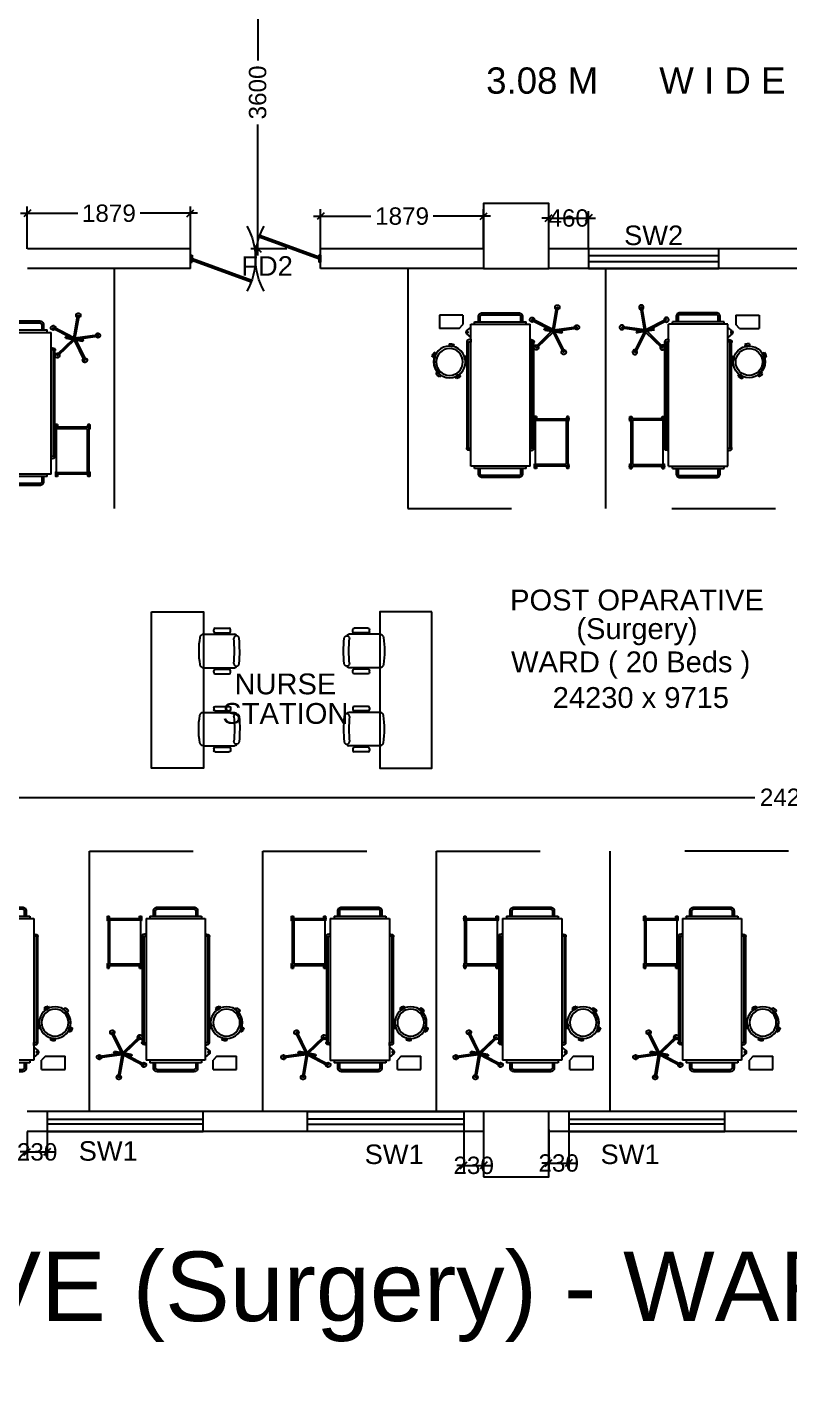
# Model space of a CAD drawing. Extents: x 7897917 to 8423973, y -6487334 to -6173396.
# Drawn here: x 7935542 to 7944318, y -6375462 to -6359749 of the extents above; entities that cross this region are included whole.
import ezdxf
from ezdxf.enums import TextEntityAlignment as Align

# ---------------------------------------------------------------- set-up
doc = ezdxf.new("R2010")
doc.units = 0
doc.header["$LTSCALE"] = 600
doc.header["$MEASUREMENT"] = 0
doc.header["$PDMODE"] = 35
doc.layers.get('0').update_dxf_attribs({"linetype": 'CONTINUOUS'})
doc.layers.get('Defpoints').update_dxf_attribs({"linetype": 'CONTINUOUS'})
for name, color, linetype in [('Beds', 33, 'CONTINUOUS'), ('Counter', 7, 'CONTINUOUS'), ('DIM-TEXT', 8, 'CONTINUOUS'), ('Fire Door', 10, 'CONTINUOUS'), ('FURN', 32, 'CONTINUOUS'), ('furniture', 33, 'CONTINUOUS'), ('joinery', 7, 'CONTINUOUS'), ('LA-column', 3, 'CONTINUOUS'), ('LOADING', 140, 'CONTINUOUS'), ('Room Dim', 1, 'CONTINUOUS'), ('TEXT', 6, 'CONTINUOUS'), ('TXT', 6, 'CONTINUOUS'), ('Walls', 7, 'CONTINUOUS'), ('WIN', 151, 'CONTINUOUS'), ('Working Dim', 5, 'CONTINUOUS')]:
    doc.layers.add(name, color=color, linetype=linetype)
doc.styles.add('ari', font='arial.ttf')
doc.styles.add('ARIAL', font='arial.ttf')
doc.styles.add('RT', font='romant.shx')
doc.linetypes.add('ZIGZAG', pattern='A,0.0001,-0.2,[131,ltypeshp.shx,S=0.2,R=0,X=-0.2,Y=0],-0.4,[131,ltypeshp.shx,S=0.2,R=180,X=0.2,Y=0],-0.2', length=0.8001)
doc.dimstyles.new('int. dim', dxfattribs={"dimtxt": 450, "dimasz": 80, "dimexe": 80, "dimexo": 0, "dimgap": 70, "dimtad": 0, "dimdec": 0, "dimzin": 12, "dimdsep": 46, "dimtxsty": 'ari', "dimblk": 'OBLIQUE', "dimcen": 2, "dimdle": 80, "dimclrd": 256, "dimclre": 256, "dimclrt": 6, "dimadec": 0, "dimazin": 0, "dimtfac": 1, "dimtdec": 0, "dimtix": 1, "dimtmove": 2, "dimatfit": 3, "dimfxl": 1, "dimtolj": 1, "dimtzin": 0, "dimlwd": -1, "dimlwe": -1, "dimarcsym": 0})
doc.dimstyles.new('TEXT', dxfattribs={"dimscale": 0, "dimtxt": 600, "dimasz": 300, "dimexe": 300, "dimexo": 30, "dimgap": 50, "dimtad": 0, "dimdec": 0, "dimzin": 0, "dimdsep": 46, "dimtxsty": 'RT', "dimblk": 'OBLIQUE', "dimcen": 0.09, "dimdle": 300, "dimclrd": 256, "dimclre": 256, "dimclrt": 170, "dimadec": 0, "dimazin": 0, "dimtfac": 1, "dimtdec": 0, "dimtofl": 0, "dimtmove": 2, "dimatfit": 3, "dimfxl": 1, "dimfrac": 2, "dimtolj": 1, "dimtzin": 0, "dimlwd": -1, "dimlwe": -1, "dimarcsym": 0})

# ---------------------------------------------------------------- blocks, each defined once
blk = doc.blocks.new('HF12177-P')
for p, q in [((-0.02, -0.007), (-0.189, 0.225)), ((0, 0), (-0.172, 0.237)), ((0, 0), (0.172, 0.237)), ((0.02, -0.007), (0.189, 0.225)), ((-0.063, -0.027), (-0.295, -0.102)), ((-0.01, -0.031), (-0.289, -0.121)), ((-0.12, -0.015), (-0.12, -0.019)), ((-0.112, -0.007), (0.112, -0.007)), ((-0.112, -0.027), (0.112, -0.027)), ((-0.1, -0.007), (-0.1, -0.027)), ((-0.01, -0.031), (-0.01, -0.324)), ((0.01, -0.031), (0.01, -0.324)), ((0.01, -0.031), (0.289, -0.121)), ((0.063, -0.027), (0.295, -0.102)), ((0.1, -0.007), (0.1, -0.027)), ((0.12, -0.015), (0.12, -0.019))]:
    blk.add_line(p, q)
for centre, radius, start, end in [((-0.185, 0.238), 0.03, 325.4712, 286.5288), ((-0.182, 0.23), 0.008, 126.3733, 216), ((0, -0.017), 0.315, 125.6267, 126.3733), ((-0.179, 0.233), 0.008, 36, 125.6267), ((0.185, 0.238), 0.03, 253.4712, 214.5288), ((0.179, 0.233), 0.008, 54.3733, 144), ((0, -0.017), 0.315, 53.6267, 54.3733), ((0.182, 0.23), 0.008, 324, 53.6267), ((-0.3, -0.114), 0.03, 37.4712, 358.5288), ((-0.293, -0.11), 0.008, 108, 197.6267), ((0, -0.017), 0.315, 197.6267, 198.3733), ((-0.291, -0.114), 0.008, 198.3733, 288), ((-0.112, -0.015), 0.008, 90, 180), ((-0.112, -0.019), 0.008, 180, 270), ((0.112, -0.015), 0.008, 0, 90), ((0.112, -0.019), 0.008, 270, 0), ((0.3, -0.114), 0.03, 181.4712, 142.5288), ((0.291, -0.114), 0.008, 252, 341.6267), ((0.293, -0.11), 0.008, 342.3733, 72), ((0, -0.017), 0.315, 341.6267, 342.3733), ((0, -0.332), 0.03, 109.4712, 70.5288), ((-0.002, -0.324), 0.008, 180, 269.6267), ((0, -0.017), 0.315, 269.6267, 270.3733), ((0.002, -0.324), 0.008, 270.3733, 0)]:
    blk.add_arc(centre, radius, start, end)
blk = doc.blocks.new('HF10037A-P')
for p, q in [((-0.03, 0.413), (-0.03, 0.388)), ((0.03, 0.413), (-0.03, 0.413)), ((0.03, 0.388), (-0.03, 0.388)), ((0.03, 0.413), (0.03, 0.388)), ((-0.216, 0.279), (-0.23, 0.221)), ((-0.23, 0.221), (-0.206, 0.215)), ((-0.216, 0.279), (-0.192, 0.273)), ((-0.192, 0.273), (-0.206, 0.215)), ((0.191, 0.27), (0.215, 0.277)), ((0.191, 0.27), (0.209, 0.212)), ((0.191, 0.237), (0.2, 0.24)), ((0.209, 0.212), (0.233, 0.22)), ((0.215, 0.277), (0.233, 0.22)), ((-0.164, 0.006), (-0.149, 0.026)), ((-0.164, 0.006), (-0.116, -0.03)), ((-0.149, 0.026), (-0.101, -0.01)), ((0.096, -0.011), (0.146, 0.023)), ((0.111, 0.011), (0.116, 0.003)), ((0.111, -0.031), (0.16, 0.003)), ((0.16, 0.003), (0.146, 0.023)), ((-0.116, -0.03), (-0.101, -0.01)), ((0.111, -0.031), (0.096, -0.011))]:
    blk.add_line(p, q)
for radius in [0.21, 0.177]:
    blk.add_circle((0, 0.177), radius)
for centre, radius, start, end in [((0, 0.325), 0.0925, 71.0754, 108.9246), ((0, 0.475), 0.0925, 251.0754, 288.9246), ((-0.138, 0.229), 0.0925, 147.3419, 185.1912), ((-0.284, 0.265), 0.0925, 327.3419, 5.1912), ((0, 0.177), 0.2, 303.6037, 17.3657), ((0.284, 0.268), 0.0925, 178.8412, 216.6904), ((0.141, 0.222), 0.0925, 358.8412, 36.6904), ((-0.087, 0.058), 0.0925, 214.1875, 252.0368), ((-0.177, -0.062), 0.0925, 34.1875, 72.0368), ((0.171, -0.066), 0.0925, 105.5121, 143.3614), ((0.086, 0.058), 0.0925, 285.5121, 323.3614)]:
    blk.add_arc(centre, radius, start, end)
blk = doc.blocks.new('ME17678-P')
at = {"layer": 'furniture', "color": 21}
for p, q in [((-0.05, 0.175), (0.26, 0.175)), ((-0.05, 0.175), (-0.05, 0.05)), ((0, 0), (-0.05, 0.05)), ((0, 0), (0.26, 0)), ((0.26, 0.175), (0.26, 0))]:
    blk.add_line(p, q, dxfattribs=at)
blk = doc.blocks.new('A$C6969112B')
at = {"layer": 'furniture', "color": 8}
for p, q in [((428, 1689), (478, 1729)), ((478, 1766), (1160, 1766)), ((478, 131), (478, 1766)), ((521, 1793), (1116, 1793)), ((521, 1766), (521, 1793)), ((1116, 1766), (1116, 1793)), ((1160, 131), (1160, 1766)), ((428, 1654), (478, 1615)), ((476, 1595), (476, 1561)), ((1162, 1595), (1162, 1561)), ((432, 1559), (432, 1557)), ((434, 343), (434, 1557)), ((451, 343), (451, 1557)), ((453, 1559), (453, 1557)), ((1185, 1559), (1185, 1557)), ((1186, 343), (1186, 1557)), ((1204, 343), (1204, 1557)), ((1205, 1559), (1205, 1557)), ((1234, 703), (1212, 703)), ((1212, 703), (1212, 650)), ((1223, 650), (1212, 650)), ((1223, 131), (1223, 676)), ((1223, 676), (1594, 676)), ((1223, 659), (1577, 659)), ((1234, 703), (1234, 676)), ((1577, 659), (1577, 148)), ((1605, 703), (1583, 703)), ((1583, 703), (1583, 676)), ((1594, 676), (1594, 131)), ((1605, 650), (1594, 650)), ((1605, 703), (1605, 650)), ((432, 340), (432, 343)), ((453, 340), (453, 343)), ((476, 304), (476, 339)), ((1162, 304), (1162, 339)), ((1185, 340), (1185, 343)), ((1205, 340), (1205, 343)), ((1160, 131), (478, 131)), ((521, 105), (521, 131)), ((1116, 105), (521, 105)), ((1116, 105), (1116, 131)), ((1223, 157), (1212, 157)), ((1212, 157), (1212, 105)), ((1234, 105), (1212, 105)), ((1577, 148), (1223, 148)), ((1594, 131), (1223, 131)), ((1234, 131), (1234, 105)), ((1583, 131), (1583, 105)), ((1605, 105), (1583, 105)), ((1605, 157), (1594, 157)), ((1605, 157), (1605, 105))]:
    blk.add_line(p, q, dxfattribs=at)
for points in [[(565, 1793), (565, 1854, -0.414214), (608, 1897), (1029, 1897, -0.414214), (1073, 1854), (1073, 1793)], [(587, 1793), (587, 1854, -0.414214), (608, 1875), (1029, 1875, -0.414214), (1051, 1854), (1051, 1793)], [(476, 1593), (451, 1585, 0.318781), (430, 1563), (430, 1559), (455, 1559), (455, 1563), (476, 1563)], [(1162, 1593), (1186, 1585, -0.318781), (1208, 1563), (1208, 1559), (1182, 1559), (1182, 1563), (1162, 1563)], [(476, 307), (451, 314, -0.318781), (430, 336), (430, 340), (455, 340), (455, 336), (476, 336)], [(1162, 307), (1186, 314, 0.318781), (1208, 336), (1208, 340), (1182, 340), (1182, 336), (1162, 336)], [(1073, 105), (1073, 44, -0.414214), (1029, 0), (608, 0, -0.414214), (565, 44), (565, 105)], [(1051, 105), (1051, 44, -0.414214), (1029, 22), (608, 22, -0.414214), (587, 44), (587, 105)]]:
    blk.add_lwpolyline(points, format="xyb", dxfattribs=at)
for points in [[(476, 1595), (478, 1595)], [(1162, 1595), (1160, 1595)], [(432, 1557), (453, 1557)], [(476, 1561), (478, 1561)], [(1162, 1561), (1160, 1561)], [(1205, 1557), (1185, 1557)], [(432, 343), (453, 343)], [(476, 339), (478, 339)], [(1162, 339), (1160, 339)], [(1205, 343), (1185, 343)], [(476, 304), (478, 304)], [(1162, 304), (1160, 304)]]:
    blk.add_lwpolyline(points, dxfattribs=at)
blk.add_circle((435, 1672), 9.27, dxfattribs=at)
for centre, radius, start, end in [((441, 1672), 21.4, 125.427, 234.573), ((1289, 676), 80.7, 161.0754, 198.9246), ((1158, 676), 80.7, 0, 18.9246), ((1660, 676), 80.7, 161.0754, 180), ((1529, 676), 80.7, 341.0754, 18.9246), ((1289, 131), 80.7, 161.0754, 198.9246), ((1158, 131), 80.7, 341.0754, 0), ((1660, 131), 80.7, 180, 198.9246), ((1529, 131), 80.7, 341.0754, 18.9246)]:
    blk.add_arc(centre, radius, start, end, dxfattribs=at)
at = {"layer": 'LOADING', "color": 8, "yscale": 872.7299101983663, "zscale": 872.7299101979671}
for name, p, xscale, rotation in [('HF12177-P', (1425, 1676), -872.7299101979006, 170.2976301882088), ('HF10037A-P', (215, 1178), -872.7299102004868, 353.6512974186875)]:
    blk.add_blockref(name, p, dxfattribs=dict(at, xscale=xscale, rotation=rotation))
at = {"layer": 'LOADING', "color": 8, "xscale": -872.7299101983663, "yscale": 872.7299101983663, "zscale": 872.7299101979671}
blk.add_blockref('ME17678-P', (343, 1719), dxfattribs=at)
blk = doc.blocks.new('A$C3F1C328A')
at = {"layer": 'furniture'}
for p, q in [((355, 204), (-2, 204)), ((44, 238), (44, 257)), ((221, 274), (61, 274)), ((221, 221), (61, 221)), ((172, 204), (172, 221)), ((196, 204), (196, 221)), ((238, 238), (238, 257)), ((355, -182), (-2, -182)), ((44, -234), (44, -216)), ((221, -199), (61, -199)), ((221, -251), (61, -251)), ((172, -199), (172, -182)), ((196, -199), (196, -182)), ((238, -234), (238, -216))]:
    blk.add_line(p, q, dxfattribs=at)
at = {"layer": 'furniture', "extrusion": (0, 0, -1)}
for centre, major_axis, start_param, end_param in [((-24, 155), (21.7, -21.7), 2.356194, 5.497787), ((-2, 182), (-15.5, -15.5), 0.934239, 2.356194), ((61, 257), (-12.1, -12.1), 0.785398, 2.356194), ((61, 238), (12.1, -12.1), 0.785398, 2.356194), ((221, 257), (12.1, -12.1), 3.926991, 5.497787), ((221, 238), (-12.1, -12.1), 3.926991, 5.497787), ((355, 160), (-12.6, -41.9), 2.848497, 4.251168), ((-525, 11), (9, -936), 4.553487, 4.889738), ((1541, 11), (1599, -105), 2.986471, 3.166131), ((1555, 11), (11, -1555), 1.485446, 1.670638), ((-24, -133), (21.7, -21.7), 5.497787, 8.63938), ((355, -138), (0.5, -43.8), -1.391051, 0.011619), ((-2, -160), (15.5, -15.5), 0.785398, 2.207354), ((61, -216), (-12.1, -12.1), 0.785398, 2.356194), ((61, -234), (12.1, -12.1), 0.785398, 2.356194), ((221, -216), (12.1, -12.1), 3.926991, 5.497787), ((221, -234), (-12.1, -12.1), 3.926991, 5.497787)]:
    blk.add_ellipse(centre, major_axis=major_axis, ratio=1, start_param=start_param, end_param=end_param, dxfattribs=at)
blk = doc.blocks.new('_Oblique')
at = {"color": 0, "linetype": 'ByBlock', "lineweight": -2}
blk.add_line((-0.5, -0.5), (0.5, 0.5), dxfattribs=at)
blk = doc.blocks.new('*D388')
at = {"layer": 'Defpoints', "color": 0, "transparency": 16777216}
for p in [(7956489, -6368624), (7932259, -6368923), (7956489, -6369019)]:
    blk.add_point(p, dxfattribs=at)
at = {"layer": 'Working Dim', "transparency": 16777216}
for p, q in [((7932259, -6368923), (7932259, -6368544)), ((7956489, -6369019), (7956489, -6368544)), ((7932179, -6368624), (7943926, -6368624)), ((7956569, -6368624), (7944822, -6368624))]:
    blk.add_line(p, q, dxfattribs=at)
at = {"layer": 'Working Dim', "transparency": 16777216, "xscale": 80, "yscale": 80, "zscale": 80, "rotation": 180}
blk.add_blockref('_Oblique', (7932259, -6368624), dxfattribs=at)
at = {"layer": 'Working Dim', "transparency": 16777216, "xscale": 80, "yscale": 80, "zscale": 80}
blk.add_blockref('_Oblique', (7956489, -6368624), dxfattribs=at)
at = {"layer": 'Working Dim', "color": 6, "transparency": 16777216, "insert": (7944374, -6368624), "char_height": 200, "attachment_point": 5, "style": 'ari'}
blk.add_mtext('\\A1;24230', dxfattribs=at)
blk = doc.blocks.new('*D490')
at = {"layer": 'Defpoints', "color": 0, "transparency": 16777216}
for p in [(7937423, -6361893), (7935543, -6362301, 13), (7937423, -6362301, -5)]:
    blk.add_point(p, dxfattribs=at)
at = {"layer": 'Working Dim', "transparency": 16777216}
for p, q in [((7935543, -6362301), (7935543, -6361813)), ((7937423, -6362301), (7937423, -6361813)), ((7935463, -6361893), (7936124, -6361893)), ((7937503, -6361893), (7936843, -6361893))]:
    blk.add_line(p, q, dxfattribs=at)
at = {"layer": 'Working Dim', "transparency": 16777216, "xscale": 80, "yscale": 80, "zscale": 80, "rotation": 180}
blk.add_blockref('_Oblique', (7935543, -6361893), dxfattribs=at)
at = {"layer": 'Working Dim', "transparency": 16777216, "xscale": 80, "yscale": 80, "zscale": 80}
blk.add_blockref('_Oblique', (7937423, -6361893), dxfattribs=at)
at = {"layer": 'Working Dim', "color": 6, "transparency": 16777216, "insert": (7936483, -6361893), "char_height": 200, "attachment_point": 5, "style": 'ari'}
blk.add_mtext('\\A1;1879', dxfattribs=at)
blk = doc.blocks.new('*D580')
at = {"layer": 'Defpoints', "color": 0, "transparency": 16777216}
for p in [(7938198, -6358700), (7938532, -6358700), (7938533, -6362301, 13)]:
    blk.add_point(p, dxfattribs=at)
at = {"layer": 'Working Dim', "transparency": 16777216}
for p, q in [((7938198, -6358620), (7938198, -6360132)), ((7938532, -6358700), (7938118, -6358700)), ((7938198, -6362381), (7938198, -6360869)), ((7938533, -6362301), (7938118, -6362301))]:
    blk.add_line(p, q, dxfattribs=at)
at = {"layer": 'Working Dim', "transparency": 16777216, "xscale": 80, "yscale": 80, "zscale": 80}
for p, rotation in [((7938198, -6358700), 90), ((7938198, -6362301), 270)]:
    blk.add_blockref('_Oblique', p, dxfattribs=dict(at, rotation=rotation))
at = {"layer": 'Working Dim', "color": 6, "transparency": 16777216, "insert": (7938198, -6360500), "char_height": 200, "attachment_point": 5, "rotation": 90, "style": 'ari'}
blk.add_mtext('\\A1;3600', dxfattribs=at)
blk = doc.blocks.new('*D700')
at = {"layer": 'Defpoints', "color": 0, "transparency": 16777216}
for p in [(7935541, -6372476), (7935771, -6372476), (7935771, -6372711)]:
    blk.add_point(p, dxfattribs=at)
at = {"layer": 'Working Dim', "transparency": 16777216}
for p, q in [((7935541, -6372476), (7935541, -6372791)), ((7935771, -6372476), (7935771, -6372791)), ((7935541, -6372711), (7935461, -6372711)), ((7935541, -6372711), (7935771, -6372711)), ((7935771, -6372711), (7935851, -6372711))]:
    blk.add_line(p, q, dxfattribs=at)
at = {"layer": 'Working Dim', "transparency": 16777216, "xscale": 80, "yscale": 80, "zscale": 80}
blk.add_blockref('_Oblique', (7935541, -6372711), dxfattribs=at)
at = {"layer": 'Working Dim', "transparency": 16777216, "xscale": 80, "yscale": 80, "zscale": 80, "rotation": 180}
blk.add_blockref('_Oblique', (7935771, -6372711), dxfattribs=at)
at = {"layer": 'Working Dim', "color": 6, "transparency": 16777216, "insert": (7935656, -6372711), "char_height": 200, "attachment_point": 5, "style": 'ari'}
blk.add_mtext('\\A1;230', dxfattribs=at)
blk = doc.blocks.new('*D701')
at = {"layer": 'Defpoints', "color": 0, "transparency": 16777216}
for p in [(7940572, -6372476), (7940802, -6372476), (7940802, -6372866)]:
    blk.add_point(p, dxfattribs=at)
at = {"layer": 'Working Dim', "transparency": 16777216}
for p, q in [((7940572, -6372476), (7940572, -6372946)), ((7940802, -6372476), (7940802, -6372946)), ((7940572, -6372866), (7940492, -6372866)), ((7940572, -6372866), (7940802, -6372866)), ((7940802, -6372866), (7940882, -6372866))]:
    blk.add_line(p, q, dxfattribs=at)
at = {"layer": 'Working Dim', "transparency": 16777216, "xscale": 80, "yscale": 80, "zscale": 80}
blk.add_blockref('_Oblique', (7940572, -6372866), dxfattribs=at)
at = {"layer": 'Working Dim', "transparency": 16777216, "xscale": 80, "yscale": 80, "zscale": 80, "rotation": 180}
blk.add_blockref('_Oblique', (7940802, -6372866), dxfattribs=at)
at = {"layer": 'Working Dim', "color": 6, "transparency": 16777216, "insert": (7940687, -6372866), "char_height": 200, "attachment_point": 5, "style": 'ari'}
blk.add_mtext('\\A1;230', dxfattribs=at)
blk = doc.blocks.new('*D702')
at = {"layer": 'Defpoints', "color": 0, "transparency": 16777216}
for p in [(7941552, -6372453, -5), (7941782, -6372476), (7941782, -6372839)]:
    blk.add_point(p, dxfattribs=at)
at = {"layer": 'Working Dim', "transparency": 16777216}
for p, q in [((7941552, -6372453), (7941552, -6372919)), ((7941782, -6372476), (7941782, -6372919)), ((7941552, -6372839), (7941472, -6372839)), ((7941552, -6372839), (7941782, -6372839)), ((7941782, -6372839), (7941862, -6372839))]:
    blk.add_line(p, q, dxfattribs=at)
at = {"layer": 'Working Dim', "transparency": 16777216, "xscale": 80, "yscale": 80, "zscale": 80}
blk.add_blockref('_Oblique', (7941552, -6372839), dxfattribs=at)
at = {"layer": 'Working Dim', "transparency": 16777216, "xscale": 80, "yscale": 80, "zscale": 80, "rotation": 180}
blk.add_blockref('_Oblique', (7941782, -6372839), dxfattribs=at)
at = {"layer": 'Working Dim', "color": 6, "transparency": 16777216, "insert": (7941667, -6372839), "char_height": 200, "attachment_point": 5, "style": 'ari'}
blk.add_mtext('\\A1;230', dxfattribs=at)
blk = doc.blocks.new('*D883')
at = {"layer": 'Defpoints', "color": 0, "transparency": 16777216}
for p in [(7940802, -6361926), (7938923, -6362301, -5), (7940802, -6362301, -5)]:
    blk.add_point(p, dxfattribs=at)
at = {"layer": 'Working Dim', "transparency": 16777216}
for p, q in [((7938843, -6361926), (7939503, -6361926)), ((7938923, -6362301), (7938923, -6361846)), ((7940882, -6361926), (7940222, -6361926)), ((7940802, -6362301), (7940802, -6361846))]:
    blk.add_line(p, q, dxfattribs=at)
at = {"layer": 'Working Dim', "transparency": 16777216, "xscale": 80, "yscale": 80, "zscale": 80, "rotation": 180}
blk.add_blockref('_Oblique', (7938923, -6361926), dxfattribs=at)
at = {"layer": 'Working Dim', "transparency": 16777216, "xscale": 80, "yscale": 80, "zscale": 80}
blk.add_blockref('_Oblique', (7940802, -6361926), dxfattribs=at)
at = {"layer": 'Working Dim', "color": 6, "transparency": 16777216, "insert": (7939862, -6361926), "char_height": 200, "attachment_point": 5, "style": 'ari'}
blk.add_mtext('\\A1;1879', dxfattribs=at)
blk = doc.blocks.new('*D1458')
at = {"layer": 'Defpoints', "color": 0, "linetype": 'Continuous', "transparency": 16777216}
for p in [(7959834, -6373075, 1), (7918774, -6373178, -5), (7918774, -6374380)]:
    blk.add_point(p, dxfattribs=at)
at = {"layer": 'DIM-TEXT', "transparency": 16777216}
for p, q in [((7959834, -6373075), (7959834, -6374680)), ((7918774, -6373178), (7918774, -6374680)), ((7918474, -6374380), (7926707, -6374380)), ((7960134, -6374380), (7951901, -6374380))]:
    blk.add_line(p, q, dxfattribs=at)
at = {"layer": 'DIM-TEXT', "linetype": 'Continuous', "transparency": 16777216, "xscale": 300, "yscale": 300, "zscale": 300, "rotation": 180}
blk.add_blockref('_Oblique', (7918774, -6374380), dxfattribs=at)
at = {"layer": 'DIM-TEXT', "linetype": 'Continuous', "transparency": 16777216, "xscale": 300, "yscale": 300, "zscale": 300}
blk.add_blockref('_Oblique', (7959834, -6374380), dxfattribs=at)
at = {"layer": 'DIM-TEXT', "color": 170, "linetype": 'Continuous', "transparency": 16777216, "insert": (7939304, -6374380), "char_height": 750, "attachment_point": 5, "style": 'ari'}
blk.add_mtext('\\A1;{\\H1.067x;POST OPARATIVE (Surgery) - WARD  ( 20 Beds )}', dxfattribs=at)
blk = doc.blocks.new('A$C15456D16')
at = {"layer": 'Fire Door'}
for p, q in [((969, -4), (56, 329)), ((969, -4), (56, 329)), ((969, -4), (56, 329)), ((979, 23), (65, 355)), ((979, 23), (65, 355)), ((979, 23), (65, 355)), ((248, 289), (238, 262)), ((248, 289), (238, 262)), ((248, 289), (238, 262)), ((791, 76), (243, 276)), ((791, 76), (243, 276)), ((791, 76), (243, 276)), ((-1000, 56), (-972, 56)), ((-1000, -56), (-1000, 56)), ((-1000, 56), (-972, 56)), ((-1000, -56), (-1000, 56)), ((-1000, 56), (-972, 56)), ((-1000, -56), (-1000, 56)), ((-979, -23), (-969, 4)), ((-979, -23), (-969, 4)), ((-979, -23), (-969, 4)), ((-972, -56), (-972, 56)), ((-972, -56), (-972, 56)), ((-972, -56), (-972, 56)), ((-969, 4), (-56, -329)), ((-969, 4), (-56, -329)), ((-969, 4), (-56, -329)), ((796, 89), (786, 63)), ((796, 89), (786, 63)), ((796, 89), (786, 63)), ((979, 23), (969, -4)), ((979, 23), (969, -4)), ((979, 23), (969, -4)), ((1000, 56), (972, 56)), ((972, -56), (972, 56)), ((1000, 56), (972, 56)), ((972, -56), (972, 56)), ((1000, 56), (972, 56)), ((972, -56), (972, 56)), ((1000, -56), (1000, 56)), ((1000, -56), (1000, 56)), ((1000, -56), (1000, 56)), ((-1000, -56), (-972, -56)), ((-1000, -56), (-972, -56)), ((-1000, -56), (-972, -56)), ((-979, -23), (-65, -355)), ((-979, -23), (-65, -355)), ((-979, -23), (-65, -355)), ((-796, -89), (-786, -63)), ((-796, -89), (-786, -63)), ((-796, -89), (-786, -63)), ((-791, -76), (-243, -276)), ((-791, -76), (-243, -276)), ((-791, -76), (-243, -276)), ((1000, -56), (972, -56)), ((1000, -56), (972, -56)), ((1000, -56), (972, -56)), ((-238, -262), (-248, -289)), ((-238, -262), (-248, -289)), ((-238, -262), (-248, -289))]:
    blk.add_line(p, q, dxfattribs=at)
at = {"layer": 'Fire Door', "extrusion": (0, 0, -1)}
for centre, major_axis, start_param, end_param in [((-1000, 0), (-1000, 0), 2.617886, 3.665084), ((-1000, 0), (-1000, 0), 2.617886, 3.665084), ((-1000, 0), (-1000, 0), 2.617886, 3.665084), ((1000, 0), (1000, 0), 2.618102, 3.665299), ((1000, 0), (1000, 0), 2.618102, 3.665299), ((1000, 0), (1000, 0), 2.618102, 3.665299)]:
    blk.add_ellipse(centre, major_axis=major_axis, ratio=1, start_param=start_param, end_param=end_param, dxfattribs=at)
blk = doc.blocks.new('*D1717')
at = {"layer": 'Defpoints', "color": 0, "transparency": 16777216}
for p in [(7942012, -6361948), (7941552, -6362300, -5), (7942012, -6362300, -5)]:
    blk.add_point(p, dxfattribs=at)
at = {"layer": 'Working Dim', "transparency": 16777216}
for p, q in [((7941552, -6361948), (7941472, -6361948)), ((7941552, -6362300), (7941552, -6361868)), ((7941552, -6361948), (7942012, -6361948)), ((7942012, -6362300), (7942012, -6361868)), ((7942012, -6361948), (7942092, -6361948))]:
    blk.add_line(p, q, dxfattribs=at)
at = {"layer": 'Working Dim', "transparency": 16777216, "xscale": 80, "yscale": 80, "zscale": 80}
blk.add_blockref('_Oblique', (7941552, -6361948), dxfattribs=at)
at = {"layer": 'Working Dim', "transparency": 16777216, "xscale": 80, "yscale": 80, "zscale": 80, "rotation": 180}
blk.add_blockref('_Oblique', (7942012, -6361948), dxfattribs=at)
at = {"layer": 'Working Dim', "color": 6, "transparency": 16777216, "insert": (7941782, -6361948), "char_height": 200, "attachment_point": 5, "style": 'ari'}
blk.add_mtext('\\A1;460', dxfattribs=at)

msp = doc.modelspace()

# ---------------------------------------------------------------- linework, layer by layer
at = {"layer": 'Beds', "linetype": 'ZIGZAG', "ltscale": 0.6}
for p, q in [((7936543.047, -6362530.504), (7936543.047, -6365295.455)), ((7939928.879, -6362530.504), (7939928.879, -6365295.455)), ((7942208.218, -6362530.503), (7942208.218, -6365295.455)), ((7939928.879, -6365295.455), (7941123.875, -6365295.455)), ((7942972.149, -6365295.232), (7944167.146, -6365295.232)), ((7936258.961, -6372245.556), (7936258.961, -6369245.605)), ((7936258.961, -6369245.605), (7937453.957, -6369245.605)), ((7938258.961, -6372245.66), (7938258.961, -6369245.709)), ((7938258.961, -6369245.709), (7939453.957, -6369245.709)), ((7940258.961, -6372245.556), (7940258.961, -6369245.605)), ((7940258.961, -6369245.605), (7941453.957, -6369245.605)), ((7942258.961, -6372245.556), (7942258.961, -6369245.605)), ((7944316.198, -6369245.59), (7943121.201, -6369245.59))]:
    msp.add_line(p, q, dxfattribs=at)
at = {"layer": 'Counter', "elevation": 1.046}
for points in [[(7936974.3, -6366487.317), (7937574.3, -6366487.317), (7937574.3, -6368287.414), (7936974.3, -6368287.414)], [(7940204.3, -6366487.317), (7939604.3, -6366487.317), (7939604.3, -6368287.414), (7940204.3, -6368287.414)]]:
    msp.add_lwpolyline(points, close=True, dxfattribs=at)
at = {"layer": 'FURN'}
for points in [[(7936974.3, -6366487.317), (7937574.3, -6366487.317), (7937574.3, -6368287.414), (7936974.3, -6368287.414)], [(7940204.3, -6366487.317), (7939604.3, -6366487.317), (7939604.3, -6368287.414), (7940204.3, -6368287.414)]]:
    msp.add_lwpolyline(points, close=True, dxfattribs=at)
at = {"layer": 'LA-column', "color": 2, "elevation": -5.131}
for points in [[(7940801.956, -6362530.454), (7941551.956, -6362530.454), (7941551.956, -6361780.454), (7940801.956, -6361780.454)], [(7940801.956, -6372995.556), (7941551.956, -6372995.556), (7941551.956, -6372245.556), (7940801.956, -6372245.556)]]:
    msp.add_lwpolyline(points, close=True, dxfattribs=at)
at = {"layer": 'Walls', "linetype": 'Continuous'}
for p, q in [((7937422.705, -6362300.502), (7935543.455, -6362300.502)), ((7937422.705, -6362530.502, -5.131), (7937422.705, -6362300.502, -5.131)), ((7940801.956, -6362300.502), (7938922.724, -6362300.502)), ((7938922.724, -6362530.502, -5.131), (7938922.724, -6362300.502, -5.131)), ((7946895.866, -6362300.458), (7941551.867, -6362300.458)), ((7937422.705, -6362530.502), (7935543.455, -6362530.502)), ((7940801.956, -6362530.502), (7938922.724, -6362530.502)), ((7946895.956, -6362530.458, -5.131), (7941551.867, -6362530.458))]:
    msp.add_line(p, q, dxfattribs=at)
at = {"layer": 'Walls'}
for p, q in [((7940801.866, -6372245.556), (7935541.365, -6372245.556)), ((7946895.956, -6372245.556, -5.131), (7941551.956, -6372245.556)), ((7940801.866, -6372475.556), (7935541.365, -6372475.556)), ((7946895.956, -6372475.556), (7941551.956, -6372475.556))]:
    msp.add_line(p, q, dxfattribs=at)
at = {"layer": 'WIN', "linetype": 'Continuous'}
for p, q in [((7937571.365, -6372390.105), (7935771.365, -6372390.105)), ((7938771.866, -6372390.105), (7940571.866, -6372390.105)), ((7943581.956, -6372390.105), (7941781.956, -6372390.105))]:
    msp.add_line(p, q, dxfattribs=at)
at = {"layer": 'WIN', "linetype": 'Continuous', "elevation": -5.131}
for points in [[(7942011.956, -6362530.458), (7943511.956, -6362530.458), (7943511.956, -6362300.458), (7942011.956, -6362300.458)], [(7942011.956, -6362447.675), (7943511.956, -6362447.675), (7943511.956, -6362383.241), (7942011.956, -6362383.241)]]:
    msp.add_lwpolyline(points, close=True, dxfattribs=at)
at = {"layer": 'WIN', "linetype": 'Continuous'}
for points in [[(7937571.365, -6372475.556), (7937571.365, -6372245.556), (7935771.365, -6372245.556), (7935771.365, -6372475.556)], [(7938771.866, -6372475.556), (7938771.866, -6372245.556), (7940571.866, -6372245.556), (7940571.866, -6372475.556)], [(7943581.956, -6372475.556), (7943581.956, -6372245.556), (7941781.956, -6372245.556), (7941781.956, -6372475.556)]]:
    msp.add_lwpolyline(points, close=True, dxfattribs=at)
for points in [[(7935771.365, -6372331.006), (7937571.365, -6372331.006)], [(7940571.866, -6372331.006), (7938771.866, -6372331.006)], [(7941781.956, -6372331.006), (7943581.956, -6372331.006)]]:
    msp.add_lwpolyline(points, dxfattribs=at)

# ---------------------------------------------------------------- block references
at = {"layer": 'Beds'}
for p in [(7940176.789, -6364937.591), (7934657.617, -6365030.636)]:
    msp.add_blockref('A$C6969112B', p, dxfattribs=at)
at = {"layer": 'Beds', "xscale": -1}
msp.add_blockref('A$C6969112B', (7944093.648, -6364937.591), dxfattribs=at)
at = {"layer": 'Beds', "rotation": 180}
for p in [(7936094.252, -6369888.569), (7938071.19, -6369888.569), (7940194.143, -6369888.673), (7942181.165, -6369888.569), (7944252.467, -6369888.569)]:
    msp.add_blockref('A$C6969112B', p, dxfattribs=at)
at = {"layer": 'Fire Door', "color": 3, "lineweight": 0, "xscale": 0.75, "yscale": 0.75, "zscale": 0.75, "rotation": 180}
msp.add_blockref('A$C15456D16', (7938172.719, -6362415.502, -5.131), dxfattribs=at)
at = {"layer": 'FURN', "color": 6, "xscale": -1}
msp.add_blockref('A$C3F1C328A', (7937929.243, -6366948.525), dxfattribs=at)
at = {"layer": 'FURN', "color": 6}
msp.add_blockref('A$C3F1C328A', (7939249.357, -6366948.525), dxfattribs=at)
at = {"layer": 'FURN', "color": 6, "rotation": 180}
msp.add_blockref('A$C3F1C328A', (7937929.243, -6367826.206), dxfattribs=at)
at = {"layer": 'FURN', "color": 6, "xscale": -1, "rotation": 180}
msp.add_blockref('A$C3F1C328A', (7939249.357, -6367826.206), dxfattribs=at)

# ---------------------------------------------------------------- texts
at = {"layer": 'Fire Door', "lineweight": 0, "style": 'ari'}
msp.add_text('FD2', height=225, dxfattribs=at).set_placement((7938306.558, -6362612.269, -5.131), align=Align.CENTER)
at = {"layer": 'joinery', "style": 'ari'}
for s, p in [('SW2', (7942761.05, -6362259.007, -11181.982)), ('SW1', (7936475.288, -6372811.604)), ('SW1', (7939771.199, -6372850.018)), ('SW1', (7942490.122, -6372850.018))]:
    msp.add_text(s, height=225, dxfattribs=at).set_placement(p, align=Align.CENTER)
at = {"layer": 'Room Dim', "style": 'ARIAL'}
msp.add_text('24230 x 9715', height=240, dxfattribs=at).set_placement((7942613.815, -6367593.364), align=Align.CENTER)
at = {"layer": 'TEXT', "color": 7, "style": 'ARIAL'}
for s, p in [('POST OPARATIVE', (7942569.285, -6366469.655)), ('(Surgery)', (7942569.285, -6366799.764)), ('WARD ( 20 Beds )', (7942496.598, -6367182.29)), ('NURSE', (7938517.213, -6367436.675)), ('STATION', (7938517.213, -6367776.751))]:
    msp.add_text(s, height=240, dxfattribs=at).set_placement(p, align=Align.CENTER)
at = {"layer": 'TXT', "color": 7, "style": 'ARIAL'}
msp.add_text('3.08 M      W I D E      C O R R I D O R', height=302.4, dxfattribs=at).set_placement((7944468.483, -6360514.087), align=Align.CENTER)

# ---------------------------------------------------------------- dimensions: what is measured, and where the dimension line sits
at = {"layer": 'DIM-TEXT', "linetype": 'Continuous'}
dim = msp.add_linear_dim(base=(7918773.907, -6374379.849, 5.479), p1=(7959834.048, -6373075.455, 6.51), p2=(7918773.907, -6373178.323), text='{\\H1.067x;POST OPARATIVE (Surgery) - WARD  ( 20 Beds )}', dimstyle='TEXT', override={"dimscale": 1, "dimtxt": 750, "dimexo": 0, "dimtxsty": 'ari'}, dxfattribs=at)
dim.commit()
dim.dimension.update_dxf_attribs({"geometry": '*D1458', "text_midpoint": (7939303.977, -6374379.849, 5.479)})
at = {"layer": 'Working Dim'}
dim = msp.add_linear_dim(base=(7938197.991, -6358700.454), p1=(7938532.606, -6362300.502, 13.302), p2=(7938531.606, -6358700.454), angle=90, dimstyle='int. dim', override={"dimtxt": 200}, dxfattribs=at)
dim.commit()
dim.dimension.update_dxf_attribs({"geometry": '*D580', "text_midpoint": (7938197.991, -6360500.478)})
for base, p1, p2, override, picture, middle in [((7937422.705, -6361893.143), (7935543.455, -6362300.502, 13.302), (7937422.705, -6362300.502, -5.131), {"dimtxt": 200}, '*D490', (7936483.08, -6361893.143)), ((7940801.956, -6361925.515), (7938922.724, -6362300.502, -5.131), (7940801.956, -6362300.502, -5.131), {"dimtxt": 200}, '*D883', (7939862.34, -6361925.515)), ((7942011.956, -6361947.914), (7941551.956, -6362300.458, -5.131), (7942011.956, -6362300.458, -5.131), {"dimtxt": 200, "dimarcsym": 1}, '*D1717', (7941781.956, -6361947.914)), ((7956488.955, -6368624.278), (7932258.961, -6368923.42), (7956488.955, -6369018.783), {"dimtxt": 200}, '*D388', (7944373.958, -6368624.278)), ((7935771.365, -6372711.061), (7935541.365, -6372475.556), (7935771.365, -6372475.556), {"dimtxt": 200}, '*D700', (7935656.365, -6372711.061)), ((7940801.866, -6372866.16), (7940571.866, -6372475.556), (7940801.866, -6372475.556), {"dimtxt": 200}, '*D701', (7940686.866, -6372866.16)), ((7941781.956, -6372839.337), (7941551.956, -6372452.777, -5.131), (7941781.956, -6372475.556), {"dimtxt": 200}, '*D702', (7941666.956, -6372839.337))]:
    dim = msp.add_linear_dim(base=base, p1=p1, p2=p2, dimstyle='int. dim', override=override, dxfattribs=at)
    dim.commit()
    dim.dimension.update_dxf_attribs({"geometry": picture, "text_midpoint": middle})

doc.saveas('drawing.dxf')
